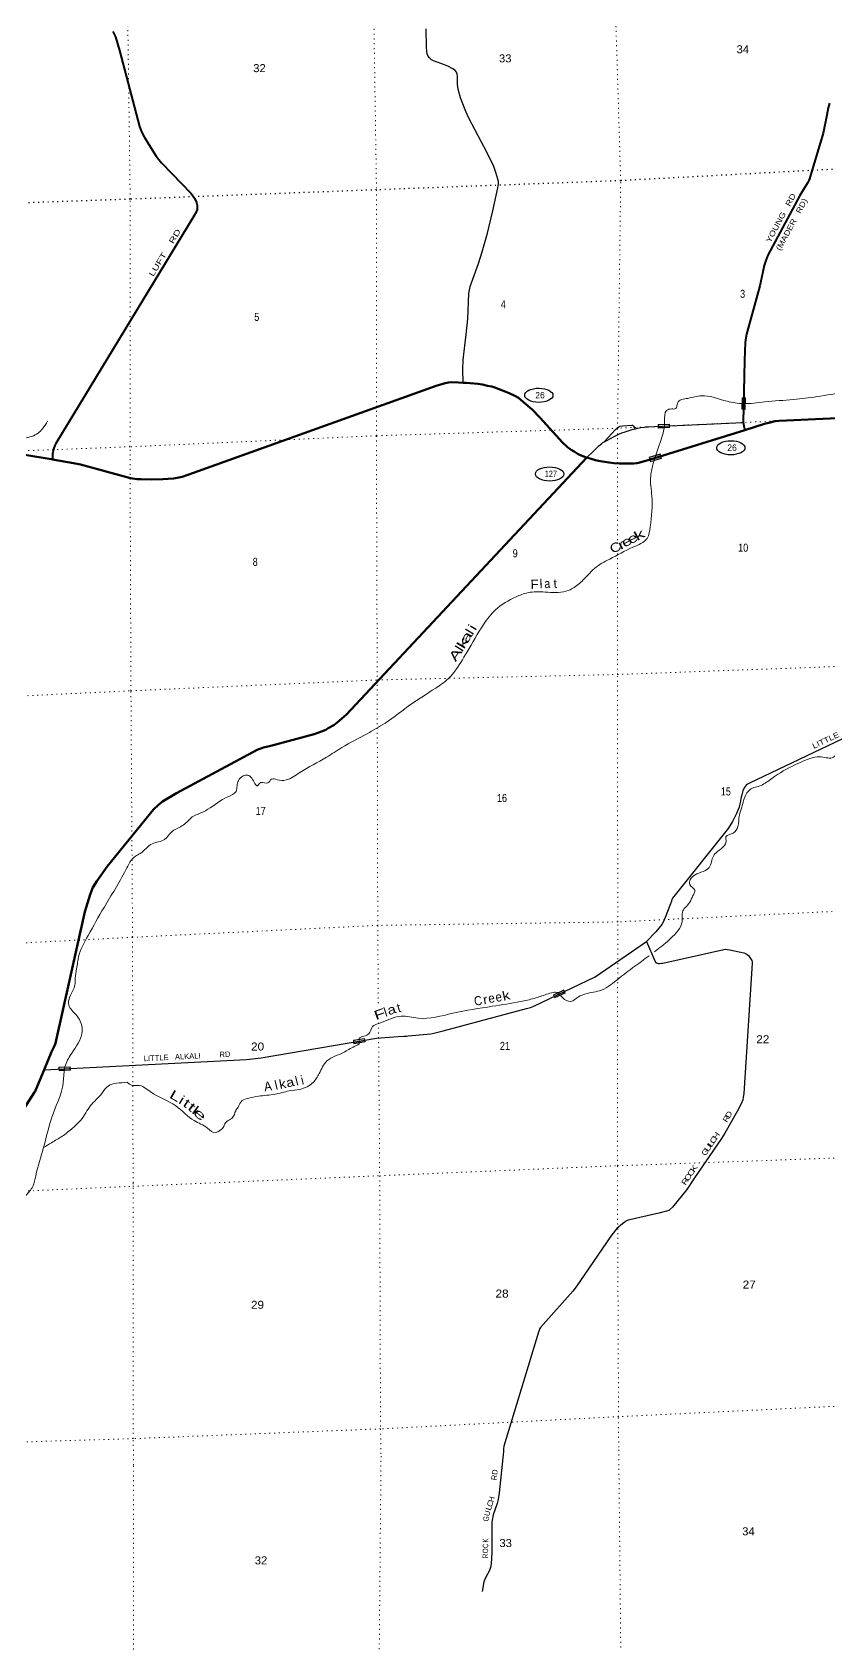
# Model space of a CAD drawing. Header units: feet. Extents: x 751810 to 1010326, y -353855 to -161247.
# Drawn here: x 828922 to 846344, y -263666 to -228433 of the extents above; entities that cross this region are included whole.
import ezdxf
from ezdxf.enums import TextEntityAlignment as Align

# ---------------------------------------------------------------- set-up
doc = ezdxf.new("R2010")
doc.units = ezdxf.units.FT
doc.header["$LTSCALE"] = 70
doc.linetypes.add('DOTTED', pattern=[1.5, 0.3, -1.2])
for name, color, linetype, lineweight in [('17', 7, 'Continuous', 25), ('23', 7, 'Continuous', 70), ('26', 7, 'Continuous', 40), ('29', 7, 'Continuous', 25), ('31', 7, 'Continuous', 13), ('39', 7, 'Continuous', 13), ('59', 7, 'Continuous', 13), ('6', 7, 'DOTTED', 25), ('61', 7, 'Continuous', 13), ('7', 7, 'DOTTED', 13)]:
    doc.layers.add(name, color=color, linetype=linetype, lineweight=lineweight)
for name, color, linetype in [('27', 7, 'Continuous'), ('30', 7, 'Continuous'), ('41', 7, 'Continuous')]:
    doc.layers.add(name, color=color, linetype=linetype)

msp = doc.modelspace()

# ---------------------------------------------------------------- linework, layer by layer
at = {"layer": '17'}
for centre in [(840002.25, -236369.92), (844201.91, -237517.44), (840239.41, -238090.73)]:
    msp.add_ellipse(centre, major_axis=(309.24, -1), ratio=0.500121, dxfattribs=at)
at = {"layer": '23'}
msp.add_line((841049.69, -237732.8), (835790.72, -243355.46), dxfattribs=at)
for points in [[(829365.77, -237775.37), (829825.95, -237852.04), (829976.73, -237882.59), (831074.33, -238182.09), (831209.68, -238200.86), (831298.49, -238204.87), (831530.11, -238213.25), (831777.21, -238206.88), (832013.07, -238187.74), (832095.05, -238177.89), (832167.19, -238161.49), (832203.25, -238150.7), (832447.11, -238065.93), (837756.34, -236163.22), (837953.23, -236105.84), (838028.65, -236092.71), (838100.79, -236086.15), (838243.42, -236087.8), (838345.45, -236095.5)], [(838345.45, -236095.5), (838419.44, -236101.09), (838665.69, -236122.95), (838769.74, -236135.37), (838880.4, -236160.22), (838971.4, -236179.66), (839036.98, -236199.35), (839209.14, -236263.33), (839356.7, -236322.39), (839491.15, -236388.01), (839560.01, -236427.39), (839617.45, -236477.56), (839853.08, -236681.08), (840031.59, -236864.85), (840522.38, -237403.97), (840632.29, -237503.62), (840710.17, -237561.85), (840773.29, -237602.05), (840862.65, -237655.36), (840928.23, -237689.81), (840985.61, -237711.14), (841022.51, -237723.45), (841049.69, -237732.8)], [(844508.48, -237131.03), (844939.97, -236996.6), (845090.9, -236954.63), (845135.99, -236943.15), (845174.53, -236938.23), (845260.61, -236930.02), (847165.89, -236842.53), (847504.22, -236829.36)], [(841049.69, -237732.8), (841239.75, -237789.89), (841305.33, -237806.3), (841347.96, -237812.86), (841393.87, -237821.06), (841539.93, -237842.39), (841644.72, -237855.51), (841759.49, -237863.72), (841838.46, -237864.06), (841975.1, -237864.54), (842083.32, -237861.25), (842147.26, -237853.05), (842184.97, -237844.85), (842314.5, -237813.68), (842414.32, -237783.45), (844508.48, -237131.03)], [(819165.96, -240169.16), (824485.12, -238108.99), (824606.74, -238065.08), (824646.09, -238051.96), (824718.23, -238030.63), (825038.42, -237948.38), (825221.85, -237905.19), (825495.94, -237846.98), (825655.8, -237822.13), (827463.27, -237606.97), (827551.18, -237601.43), (827845.11, -237609.2), (828245.86, -237622.54), (828291.25, -237623.37), (828760.69, -237671.35), (829333.88, -237770.06), (829365.77, -237775.37)], [(830073.26, -247664.48), (830190.17, -247285.76), (830248.55, -247132.36), (830332.62, -246992.77), (830562.12, -246676.03), (831575.07, -245424.9), (831686.86, -245320.98), (831772.91, -245250.7), (832073.63, -245068.57), (833838.39, -244118.35), (833977.88, -244069.85), (834139.11, -244031.24), (835088.75, -243777.85), (835248.03, -243723.41), (835341.01, -243681.84), (835397.38, -243651.15), (835517.09, -243582.85), (835594.25, -243527.43), (835790.72, -243355.46)], [(830073.26, -247664.48), (829431.7, -250531.53), (829423.5, -250556.14), (829406.28, -250594.7), (829346.76, -250726.75), (829183.56, -251116.78)], [(829183.56, -251116.78), (828993.41, -251571.2), (828984.88, -251588.96), (828974.22, -251607.83), (827612.86, -253715.73), (827596.47, -253743.62), (827577.44, -253787.4)]]:
    msp.add_lwpolyline(points, dxfattribs=at)
at = {"layer": '26'}
for points in [[(830688.13, -228416.48), (830741.86, -228534.44), (830829.91, -228831.35), (831270.37, -230492.12), (831309.67, -230608.55), (831368.22, -230719.56), (831506.31, -230947.33), (831633.04, -231143.35), (831745.73, -231291.64), (832396.57, -231956.92), (832472.48, -232063.92), (832511.37, -232153.43), (832526.93, -232211.8), (832526.93, -232309.08), (832515.26, -232344.1), (832507.49, -232363.56), (832459.34, -232455.65), (829440.18, -237421.27), (829415.26, -237471.49), (829396.3, -237527.82), (829380.26, -237580.45), (829370.53, -237622.29), (829365.55, -237659.99), (829365.77, -237775.37)], [(846356.39, -229980.73), (846332.51, -230085.87), (846302.91, -230246.18), (846220.69, -230642.29), (845921.73, -231635.47), (845909.69, -231674.43), (845885.83, -231716.87), (845815.25, -231833.25), (845713.55, -232000.63), (845012.33, -233307.1), (844988.47, -233362.81), (844967.26, -233426.47), (844932.05, -233533.61), (844899.46, -233669.89), (844861.22, -233872.11), (844837.6, -233974.53), (844547.09, -235032.63), (844531.18, -235114.86), (844517.93, -235213.01), (844506.5, -235408.02), (844499.37, -235608.25), (844474.62, -236964.73)], [(844474.62, -236964.73), (844477.85, -237003.2), (844485.08, -237035.87), (844508.48, -237131.03)]]:
    msp.add_lwpolyline(points, dxfattribs=at)
at = {"layer": '29'}
msp.add_line((839226.8, -259463.6), (839131.05, -260363.78), dxfattribs=at)
for points in [[(838750.93, -230834.01), (838468.99, -230313.53), (838402.4, -230167.8), (838290.03, -229863.84), (838235.93, -229680.64), (838223.44, -229572.38), (838223.44, -229397.51), (838215.12, -229343.38), (838198.47, -229305.91), (838169.34, -229268.43), (838123.56, -229235.12), (838011.2, -229172.67), (837938.37, -229143.53), (837699.07, -229060.25), (837651.21, -229033.19), (837607.51, -228993.63), (837578.38, -228956.16), (837557.57, -228902.03), (837551.33, -228852.07), (837545.08, -228752.13), (837536.76, -228356.58)], [(838682.25, -233486.27), (838763.41, -233232.29), (838875.78, -232828.41), (838996.47, -232341.26), (839108.83, -231833.29), (839115.07, -231790.61), (839119.23, -231741.69), (839117.15, -231692.76), (839108.83, -231641.77), (839063.05, -231496.04), (839017.28, -231371.13), (838854.97, -231038.03), (838750.93, -230834.01)], [(838345.45, -236095.5), (838336.83, -235801.26), (838345.15, -235597.24), (838415.9, -235039.31), (838449.19, -234697.89), (838474.16, -234148.29), (838486.65, -234062.94), (838503.3, -233990.07), (838530.35, -233913.05), (838561.56, -233831.85), (838682.25, -233486.27)], [(841431.36, -237390.1), (841445.69, -237380.46), (841468.89, -237366.87), (841487.18, -237357.01), (841650.21, -237270.8), (841762.88, -237215.09), (841819.88, -237191.22), (841864.95, -237175.3), (842046.54, -237117.61), (842101.33, -237103.49)], [(841432.42, -237389.25), (841681.18, -237121.64), (841749.63, -237058.59), (841762.88, -237049.3), (841774.56, -237045.22), (841836.55, -237036.57), (842035.05, -237022.18), (842047.86, -237023.44), (842059.79, -237030.07), (842067.08, -237035.37), (842072.1, -237042.77), (842085.05, -237064.37), (842101.33, -237103.49)], [(842101.49, -237103.45), (842113.48, -237100.36), (842162.52, -237090.42), (842235.09, -237078.14), (842313.3, -237066.21), (842340.14, -237062.56), (842398.13, -237058.25), (842546.59, -237051.62), (844474.62, -236964.73)], [(841049.69, -237732.8), (841187.54, -237596), (841296.24, -237493.87), (841315.66, -237475.3), (841378.09, -237424.55), (841404.6, -237405.98), (841431.36, -237390.1)], [(846781.62, -243817.46), (844611.95, -244851.19), (844567.17, -244875.4), (844540.3, -244895.96), (844515.01, -244922.84), (844495.25, -244953.68), (844461.28, -245019.31), (844439.28, -245102.09), (844423.35, -245188.51), (844410.71, -245245.44), (844399.21, -245301.11), (844382.26, -245378.28), (844364.11, -245425.41), (844325.59, -245515.63), (844240.12, -245686.35), (844142.02, -245843.51), (842929.1, -247362.11), (842910.91, -247397.42), (842900.65, -247428.52), (842880.11, -247490.2), (842764.03, -247786.18), (842722.86, -247889.5), (842692.83, -247936.94), (842628.92, -248021.41), (842559.72, -248098.82), (842359.46, -248314.65)], [(829183.56, -251116.78), (833608.73, -250889.33), (833739.02, -250876.18), (833931.13, -250857.7), (836451.39, -250423.77), (836922.51, -250387.84), (837046.08, -250380.14), (837114.04, -250378.56), (837140.91, -250376.98), (837641.99, -250327.36), (837708.27, -250316.89), (837906.92, -250265.88), (839734.99, -249778.19), (839820.47, -249754.71), (839891.68, -249725.29), (841232.74, -249082.91), (842359.46, -248314.65)], [(842359.46, -248314.65), (842537.78, -248738.05), (842554.67, -248761.02), (842576.22, -248781.23), (842596.42, -248789.31), (842615.27, -248792.01), (842642.2, -248792.01), (842683.95, -248789.31), (842712.75, -248787.06), (844049.9, -248489.17), (844087.78, -248482.77), (844124.14, -248485.47), (844182.98, -248497.67), (844487.26, -248561.38), (844509.27, -248566.31), (844537.55, -248581.13), (844556.4, -248594.61), (844584.68, -248617.51), (844602.18, -248639.07), (844634.5, -248683.54), (844658.74, -248728), (844665.47, -248757.65), (844665.5, -248787.45), (844483.21, -251636.25), (844474.26, -251713.91), (844460.8, -251775.89), (844428.48, -251862.13), (844350.05, -252016.37), (844072.38, -252501.24), (844000.73, -252617.02), (843395.49, -253501.44), (843238.67, -253731.99), (842926.41, -254123.6), (842862.29, -254181.83), (842846.21, -254191.84), (842797.3, -254208.03), (842628.15, -254251.39), (841956.81, -254406.49), (841936.18, -254413.18), (841919.63, -254419.38), (841903.54, -254428.53), (841887.43, -254439.77), (841833.4, -254486.18), (841710.35, -254587.31), (841676.17, -254623.68), (841575.06, -254756.8), (840820.1, -255859.78), (840745.78, -255959.56), (840036.68, -256749.37), (840025.15, -256773.16), (839994.42, -256857.01), (839238.12, -259343.36), (839227.87, -259406.4), (839226.8, -259463.6)], [(839131.05, -260363.78), (839110.84, -260515.37), (839089.15, -260602.18), (839006.72, -260849.58), (838988.28, -260929.88), (838976.36, -261005.83), (838976.36, -261669.92), (838959.01, -261917.32), (838941.64, -261999.79), (838919.96, -262060.55), (838841.88, -262208.13), (838818.01, -262262.38), (838802.84, -262312.3), (838759.45, -262520.63)]]:
    msp.add_lwpolyline(points, dxfattribs=at)
at = {"layer": '31'}
for p, q in [((842610.66, -237010.77), (842860.43, -236999.94)), ((842860.43, -236999.94), (842863.68, -237074.87)), ((840319.44, -249478.07), (840545.63, -249371.57)), ((840545.63, -249371.57), (840577.58, -249439.43)), ((835945.36, -250472.76), (836191.56, -250429.36)), ((836191.56, -250429.36), (836204.57, -250503.22)), ((829503.76, -251061.8), (829753.46, -251049.62)), ((829753.46, -251049.62), (829757.11, -251124.53))]:
    msp.add_line(p, q, dxfattribs=at)
for points in [[(842863.68, -237074.87), (842613.91, -237085.7), (842610.66, -237010.77)], [(840577.58, -249439.43), (840351.39, -249545.93), (840319.44, -249478.07)], [(836204.57, -250503.22), (835958.37, -250546.62), (835945.36, -250472.76)], [(829757.11, -251124.53), (829507.41, -251136.71), (829503.76, -251061.8)]]:
    msp.add_lwpolyline(points, dxfattribs=at)
for points in [[(842852.78, -237008.28), (842619, -237018.41), (842621.55, -237077.35), (842855.33, -237067.22)], [(840355.21, -249535.28), (840330.08, -249481.89), (840541.8, -249382.21), (840566.93, -249435.6)], [(836185.07, -250438.62), (835954.62, -250479.24), (835964.85, -250537.35), (836195.3, -250496.73)], [(829515.01, -251128.32), (829512.14, -251069.4), (829745.85, -251058), (829748.72, -251116.92)]]:
    msp.add_lwpolyline(points, close=True, dxfattribs=at)
at = {"layer": '39'}
for points in [[(848287.21, -236020.81), (847852.43, -236129.03), (847275.39, -236229.82), (846703.29, -236304.24), (846085.77, -236398.68), (845571.64, -236464.61), (844944.19, -236513.16), (844471.23, -236553.2), (844123.19, -236501.4), (843555.11, -236380.33), (843261.82, -236436.97), (843034.84, -236541.15), (842995.56, -236661.61), (842909.4, -236669.26), (842798.13, -236702.13), (842753.7, -236941.6), (842679.42, -237335.36), (842505.88, -237858.13), (842448.72, -238130.35), (842473.04, -238574.32), (842440.39, -239246.21), (842370.35, -239498.84), (842060.61, -239693.09), (841552.34, -239950.07), (841304.69, -240089.35), (841000.85, -240378), (840773.58, -240572.81), (840595.96, -240654.78), (840138.15, -240672.03), (839766.67, -240685.65), (839503.05, -240779.3), (839058.02, -241057.77), (838793.81, -241380.99), (838432.45, -241982.14), (838143.17, -242429.24), (838014.38, -242573.6), (837823.35, -242720.57), (837220.34, -243118.45), (836638.31, -243537.6), (836245.65, -243769.57), (835695.04, -244072.63), (835357.86, -244284.14), (834778.29, -244616.6), (834473.33, -244780.45), (834280.1, -244776.5), (834154.81, -244761.64), (834077.82, -244845.42), (833922.65, -244837.85), (833847.01, -244905.47), (833725.62, -244741.44), (833634.55, -244678.83), (833536.51, -244691), (833432.25, -244796.07), (833402.59, -244906.05), (833379.62, -245031.86), (833199.39, -245148.17), (832764.14, -245420.2), (832535.57, -245534.52), (832423.13, -245587.58), (832301.2, -245703.45), (832194.02, -245786.49), (831968.2, -245918.82), (831818.06, -246082.19), (831546.34, -246174.17), (831281.67, -246388.68), (831177.59, -246449.43), (830968.6, -246746.17), (830491.63, -247567.63), (830142.89, -248182.35), (829933.98, -248654.7), (829914.19, -248765.56), (829890.45, -248912.06), (829861.61, -249116.39), (829860.15, -249227.2), (829827.14, -249355.49), (829740.09, -249533.66), (829720.67, -249698.2), (829886.79, -249922.77), (830010.89, -250201.46), (829997.6, -250367.13), (829752.16, -250804.33), (829629.33, -251093.41), (829596.41, -251416.96), (829385.51, -252058.09), (829169.38, -252816.23), (828999.82, -253435.49), (828932.97, -253667.85), (828780.15, -253863.55), (828633.54, -254014.7), (828204.91, -254447.52), (827839.56, -254805.2)], [(829257.36, -236937.65), (829143.45, -237101.52), (829050.81, -237196.02), (828747.96, -237313.47), (828303.06, -237448.98), (828134.57, -237508.42), (827954.64, -237534.11), (827934.52, -237546.32)], [(848632.68, -245308.98), (848496, -245307.93), (848283.24, -245220.23), (847989.95, -245081.55), (847820.32, -244869.22), (847617.24, -244626.07), (847303, -244369.47), (847112.41, -244282.85), (846931.43, -244185.76), (846774.76, -244190.34), (846576.78, -244168.47), (846446.66, -244280.66), (846177.06, -244277.91), (845832.26, -244349.61), (845617.32, -244444.49), (845096.39, -244748.25), (844863.29, -244899), (844621.68, -244989.71), (844505.75, -245153.66), (844444.35, -245371.7), (844389.32, -245549.19), (844353.33, -245798.37), (844254.65, -245941.46), (844095.18, -246024.69), (844097.4, -246127.28), (843991.27, -246284.78), (843820.81, -246442.97), (843726.52, -246692.59), (843593.48, -246782.76), (843419.46, -246854.51), (843315.36, -246963.6), (843301.43, -247064.86), (843415.14, -247188.95), (843364.39, -247323.98), (843325.96, -247416.2), (843228.71, -247545.14), (843150.37, -247645.08), (843136.78, -247754.39), (843125.75, -247926), (843003.12, -248122.45), (842691.33, -248413.44), (842528.7, -248536.11)], [(842413.12, -248622.78), (842248.53, -248746.19), (841751.09, -249119.49), (841369.38, -249373.15), (841026.89, -249456.03), (840870.7, -249520.99), (840699.85, -249620.8), (840525.81, -249545.57), (840408.41, -249429.7), (840319.75, -249425.37), (840170.59, -249465.88), (839902.8, -249555.68), (839603.98, -249624.63), (838984.86, -249729.21), (838122.39, -249882.29), (837360.49, -249986.84), (836988.78, -249946.1), (836742.07, -250010.85), (836520.45, -250098.7), (836364.67, -250173.72), (836284.64, -250330.11), (836176.13, -250380.99), (836070.04, -250441.83), (836081.54, -250525.92), (835980.13, -250602.67), (835732.31, -250737.94), (835367.95, -250924.43), (835198.2, -251197.36), (835067.46, -251392.14), (834778.14, -251545.26), (834538.22, -251579.52), (834233.55, -251652.74), (833867.24, -251694.33), (833659.86, -251737.29), (833511.28, -251791.87), (833422.55, -251932.52), (833371.66, -252015.21), (833305.35, -252162.97), (833207.46, -252227.5), (833137.92, -252296.87), (833100.99, -252376.95), (832993.97, -252464.01), (832928.8, -252492.93), (832753.77, -252393.58), (832463.41, -252228.6), (832062.04, -251907.21), (831502.15, -251594.51), (831231.03, -251456.91), (831104.38, -251458.22), (830995, -251390.33)], [(830995, -251390.33), (830764.63, -251412.11), (830587.94, -251467.87), (830441.99, -251635.09), (830199.47, -251899), (829983.36, -252218.19), (829809.38, -252388.6), (829575.59, -252571.61), (829339.98, -252710.39), (829169.27, -252819.13)]]:
    msp.add_spline(points, degree=3, dxfattribs=at)
at = {"layer": '59'}
for points in [[(842414.37, -237724.56), (842653.6, -237651.98), (842684.08, -237752.46), (842444.85, -237825.04)], [(842648.26, -237661.95), (842424.34, -237729.89), (842450.18, -237815.06), (842674.1, -237747.12)]]:
    msp.add_lwpolyline(points, close=True, dxfattribs=at)
at = {"layer": '6'}
msp.add_lwpolyline([(848114.25, -231365.72), (847156.55, -231392.22), (841792.79, -231678.33), (836451.66, -231878.91), (831064.43, -232083.44), (825634.3, -232271.66), (820239.55, -232440.27), (816718.5, -232573.2)], dxfattribs=at)
at = {"layer": '61'}
for p, q in [((844442.74, -236677.19), (844448.12, -236427.25)), ((844448.12, -236427.25), (844523.11, -236428.86))]:
    msp.add_line(p, q, dxfattribs=at)
msp.add_lwpolyline([(844523.11, -236428.86), (844517.72, -236678.81), (844442.74, -236677.19)], dxfattribs=at)
msp.add_lwpolyline([(844450.9, -236669.36), (844455.94, -236435.41), (844514.94, -236436.68), (844509.89, -236670.64)], close=True, dxfattribs=at)
at = {"layer": '7'}
for points in [[(835997.79, -213779.62), (836071.27, -215663.64), (836286.25, -221028.77), (836367.61, -226470.01), (836451.66, -231878.91), (836449.9, -237255.18), (836466.73, -242594.42), (836478.61, -247960.05), (836492.1, -249699.89)], [(841723.46, -239534.37), (841724.1, -237089.63), (841792.79, -231678.33), (841627.61, -226252.7), (841511.83, -220903.53), (841382.6, -215520.69), (841293.15, -213584.9)], [(831138.57, -259759.18), (831130.92, -259181.1), (831127.66, -253589.91), (831115.78, -248219.94), (831080.82, -242831.12), (831060.15, -237496.06), (831064.43, -232083.44), (830990.29, -226573.45), (830919.94, -221204.24), (830807.54, -215790.49), (830711.85, -213972.76)], [(848316.08, -236797.76), (847165.89, -236842.53), (841724.1, -237089.63), (836449.9, -237255.18), (831060.15, -237496.06), (825648.83, -237701.61), (820354.21, -237859.97), (816911.66, -237971.88)], [(841748.96, -259370.84), (841745.55, -258700.23), (841720.67, -253214.33), (841728.35, -247884.13), (841722.68, -242473.94), (841723.38, -239830.97)], [(817107, -243431.84), (820368.35, -243231.54), (825673.58, -243086.83), (831080.82, -242831.12), (836466.73, -242594.42), (841722.68, -242473.94), (847180.59, -242276.5), (848518.09, -242234.21)], [(848715.37, -247543.94), (847155.34, -247619.52), (841728.35, -247884.13), (836478.61, -247960.05), (831115.78, -248219.94), (825689.46, -248500.62), (823687.68, -248570.38)], [(836495.14, -250091.45), (836521.06, -253433.12), (836539.9, -258967.6), (836550.74, -259561.71)], [(817497.84, -254355.42), (820378.71, -254223.11), (825686.77, -253903.11), (831124.87, -253664.21), (836521.06, -253433.12), (841720.67, -253214.33), (847168.79, -253023.34), (848915.89, -252940.44)], [(849116.06, -258327.85), (847196.88, -258440.64), (841745.55, -258700.23), (836539.9, -258967.6), (831130.92, -259181.1), (825725.89, -259344.1), (820347.91, -259626.78), (817690.55, -259741.75)], [(836550.74, -259561.71), (836507.18, -264317.57), (836478.83, -270084.69), (836528.5, -275348.52), (836555.83, -276240.94)], [(841962.7, -276342.98), (841953.52, -275266.65), (841933.76, -269911.47), (841797.31, -264063.92), (841748.96, -259370.84)], [(831130, -277010.38), (831116.9, -275566.96), (831115.45, -270301.92), (831135.46, -264522.93), (831138.57, -259759.18)]]:
    msp.add_lwpolyline(points, dxfattribs=at)

# ---------------------------------------------------------------- texts
at = {"layer": '17'}
for p in [(840028.3, -236438.23), (844227.96, -237585.75)]:
    msp.add_text('26', height=140, dxfattribs=at).set_placement(p, align=Align.CENTER)
at = {"layer": '17', "width": 0.8}
msp.add_text('127', height=140, dxfattribs=at).set_placement((840265.46, -238159.04), align=Align.CENTER)
at = {"layer": '27'}
for s, rotation, width, p in [('YOUNG   RD', 61.776, 1.25, (845065.68, -233047.26)), ('(MADER   RD)', 61.776, 1.2, (845286.58, -233219.17)), ('LUFT    RD', 58.7, 1.45, (831567.66, -233787.45))]:
    msp.add_text(s, height=120, rotation=rotation, dxfattribs=dict(at, width=width)).set_placement(p)
at = {"layer": '30'}
for s, rotation, width, p in [('LITTLE', 25.475, 1.2, (846017.3, -244102.64)), ('RD', 83.928, 0.85, (839079.14, -260095.42))]:
    msp.add_text(s, height=120, rotation=rotation, dxfattribs=dict(at, width=width)).set_placement(p)
msp.add_text('LITTLE   ALKALI         RD', height=120, rotation=2.942, dxfattribs=at).set_placement((831364.86, -250930.59))
for s, rotation, width, p in [('R', 60.202, 1.25, (844154.67, -252216.69)), ('D', 60.202, 1.25, (844208.29, -252123.74)), ('C', 55.615, 1.35, (843869.28, -252683.48)), ('H', 55.615, 1.3, (843932.81, -252591.28)), ('G', 55.615, 1.25, (843688.86, -252948.81)), ('U', 55.615, 1.35, (843753.15, -252854.84)), ('L', 55.615, 1.65, (843816.13, -252762.85)), ('C', 55.615, 1.35, (843381.49, -253397.96)), ('K', 55.615, 1.4, (843443.66, -253307.12)), ('R', 55.776, 1.35, (843251.38, -253588.84)), ('O', 55.776, 1.3, (843316.23, -253493.52)), ('L', 71.573, 1.2, (838964.89, -260712.08)), ('H', 75.972, 0.85, (839026.16, -260519.95)), ('G', 81.08, 0.75, (838904.97, -260942.4)), ('U', 77.067, 0.9, (838932.81, -260826.89)), ('K', 90, 0.65, (838896.36, -261409.3)), ('R', 85.988, 0.7, (838891.25, -261751.34)), ('O', 87, 0.7, (838892.77, -261637.28)), ('C', 90, 0.65, (838894.93, -261526.5))]:
    msp.add_text(s, height=120, rotation=rotation, dxfattribs=dict(at, width=width)).set_placement(p, align=Align.CENTER)
msp.add_text('C', height=120, rotation=71.573, dxfattribs=at).set_placement((838992.85, -260626.69), align=Align.CENTER)
at = {"layer": '41'}
for s, rotation, width, p in [('C', 27.25, 1.25, (841721.54, -239784.57)), ('r', 26.901, 1.55, (841850.65, -239722.11)), ('e', 26.741, 1.4, (841963.53, -239655.17)), ('e', 26.741, 1.4, (842095.62, -239586.09)), ('k', 29.035, 1.65, (842247.32, -239507.13)), ('F', 2.115, 1.1, (839913.58, -240600.18)), ('a', 2.126, 0.85, (840192.01, -240585.41)), ('k', 58.968, 1.7, (838420.91, -241837.39)), ('a', 58.968, 1.6, (838500.82, -241705.49)), ('l', 59.011, 1.25, (838575.79, -241590.29)), ('i', 59.011, 1.35, (838636.61, -241493.92)), ('A', 56.504, 1.55, (838259.44, -242093.77)), ('l', 57.69, 1.3, (838348.53, -241959.09)), ('k', 13.584, 1.2, (839308.16, -249591.27)), ('F', 19.444, 1.5, (836553.07, -249992.32)), ('a', 17.797, 1.25, (836810.12, -249896.3)), ('C', 10.09, 0.9, (838689.6, -249704.52)), ('r', 10.039, 1.05, (838847.17, -249678.98)), ('e', 10.039, 0.95, (838982.25, -249648.66)), ('e', 9.591, 0.95, (839139.9, -249621.92)), ('L', 330.181, 1.55, (832001.9, -251773.01)), ('A', 7.686, 0.95, (834090.41, -251575.89)), ('k', 10.745, 1.1, (834413.79, -251524.8)), ('a', 14.047, 1.15, (834585.11, -251485.93)), ('i', 328.181, 1.35, (832140.52, -251860.53)), ('t', 326.624, 1.5, (832246.36, -251929.4)), ('t', 323.257, 1.65, (832353.8, -252011.82)), ('l', 323.388, 1.45, (832431.02, -252079.03)), ('e', 319.403, 1.85, (832525.55, -252165.39))]:
    msp.add_text(s, height=200, rotation=rotation, dxfattribs=dict(at, width=width)).set_placement(p, align=Align.CENTER)
for s, rotation, p in [('l', 2.084, (840053.18, -240592.82)), ('t', 2.19, (840364.43, -240582.52)), ('l', 18.147, (836677.81, -249950.55)), ('t', 16.595, (836966.07, -249855.55)), ('l', 13.21, (834279.5, -251551.48)), ('l', 14.161, (834730.91, -251457.81)), ('i', 14.535, (834851.96, -251438.55))]:
    msp.add_text(s, height=200, rotation=rotation, dxfattribs=at).set_placement(p, align=Align.CENTER)
at = {"layer": '7'}
for s, width, p in [('33', 1.05, (839130.56, -229092.13)), ('34', 1.05, (844326.88, -228892.66)), ('32', 1.05, (833755.18, -229305.71)), ('4', 0.85, (839170.62, -234466.69)), ('3', 0.85, (844404.03, -234238.43)), ('5', 0.85, (833777.83, -234744.02)), ('8', 0.85, (833743.55, -240099.44)), ('9', 0.85, (839429.64, -239912.65)), ('10', 0.85, (844361.33, -239788.6)), ('16', 0.85, (839085.4, -245262.01)), ('15', 0.85, (843982.08, -245119.21)), ('17', 0.85, (833808.16, -245543.41)), ('21', 0.85, (839150.1, -250681.68)), ('22', 1.1, (844757.77, -250536.5)), ('20', 1.1, (833707.44, -250695.33)), ('27', 1.1, (844461.25, -255900.11)), ('28', 1.1, (839055.11, -256097.06)), ('29', 1.1, (833705.46, -256342.03)), ('33', 1.05, (839139.93, -261550.78)), ('34', 1.05, (844449.18, -261295.31)), ('32', 1.05, (833789.05, -261930.45))]:
    msp.add_text(s, height=175, dxfattribs=dict(at, width=width)).set_placement(p)

doc.saveas('drawing.dxf')
